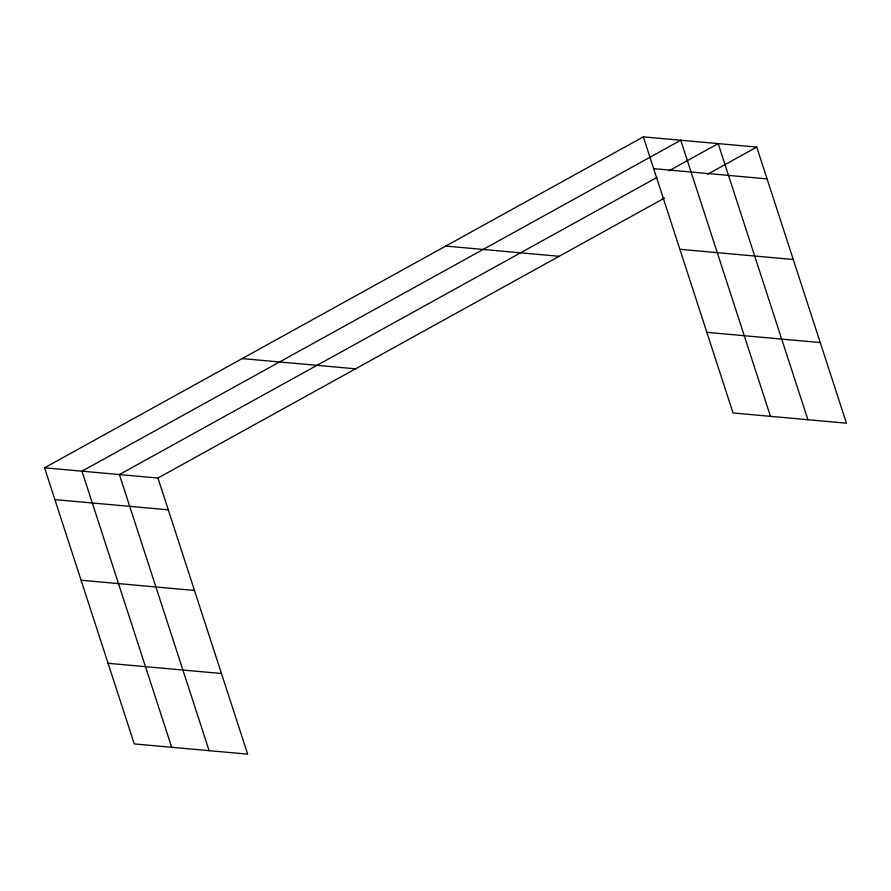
<?xml version="1.0" encoding="UTF-8"?>
<svg xmlns="http://www.w3.org/2000/svg" width="891" height="891" viewBox="0 0 891 891"><rect width="100%" height="100%" fill="white"/><g stroke="black" fill="none" stroke-linecap="round" stroke-linejoin="round"><path stroke-width="1.34" d="M44.55 467.808L157.952 478.033L247.665 754.142L134.263 743.918L44.55 467.808L643.335 136.858L756.737 147.082L846.45 423.192L733.048 412.967L643.335 136.858M657.101 177.365L119.394 474.558L209.107 750.668M669.085 170.749L718.179 143.607L807.892 419.717M157.952 478.033L664.519 198.058M707.632 174.224L756.737 147.082M653.671 168.655L767.073 178.879M679.866 249.28L793.268 259.504M445.734 246.072L559.136 256.296M706.853 332.343L820.255 342.567M242.152 358.594L355.554 368.818M54.886 499.606L168.276 509.83M81.081 580.23L194.472 590.455M108.067 663.294L221.469 673.518M770.47 416.342L680.757 140.232L81.972 471.183L171.685 747.293"/></g></svg>
